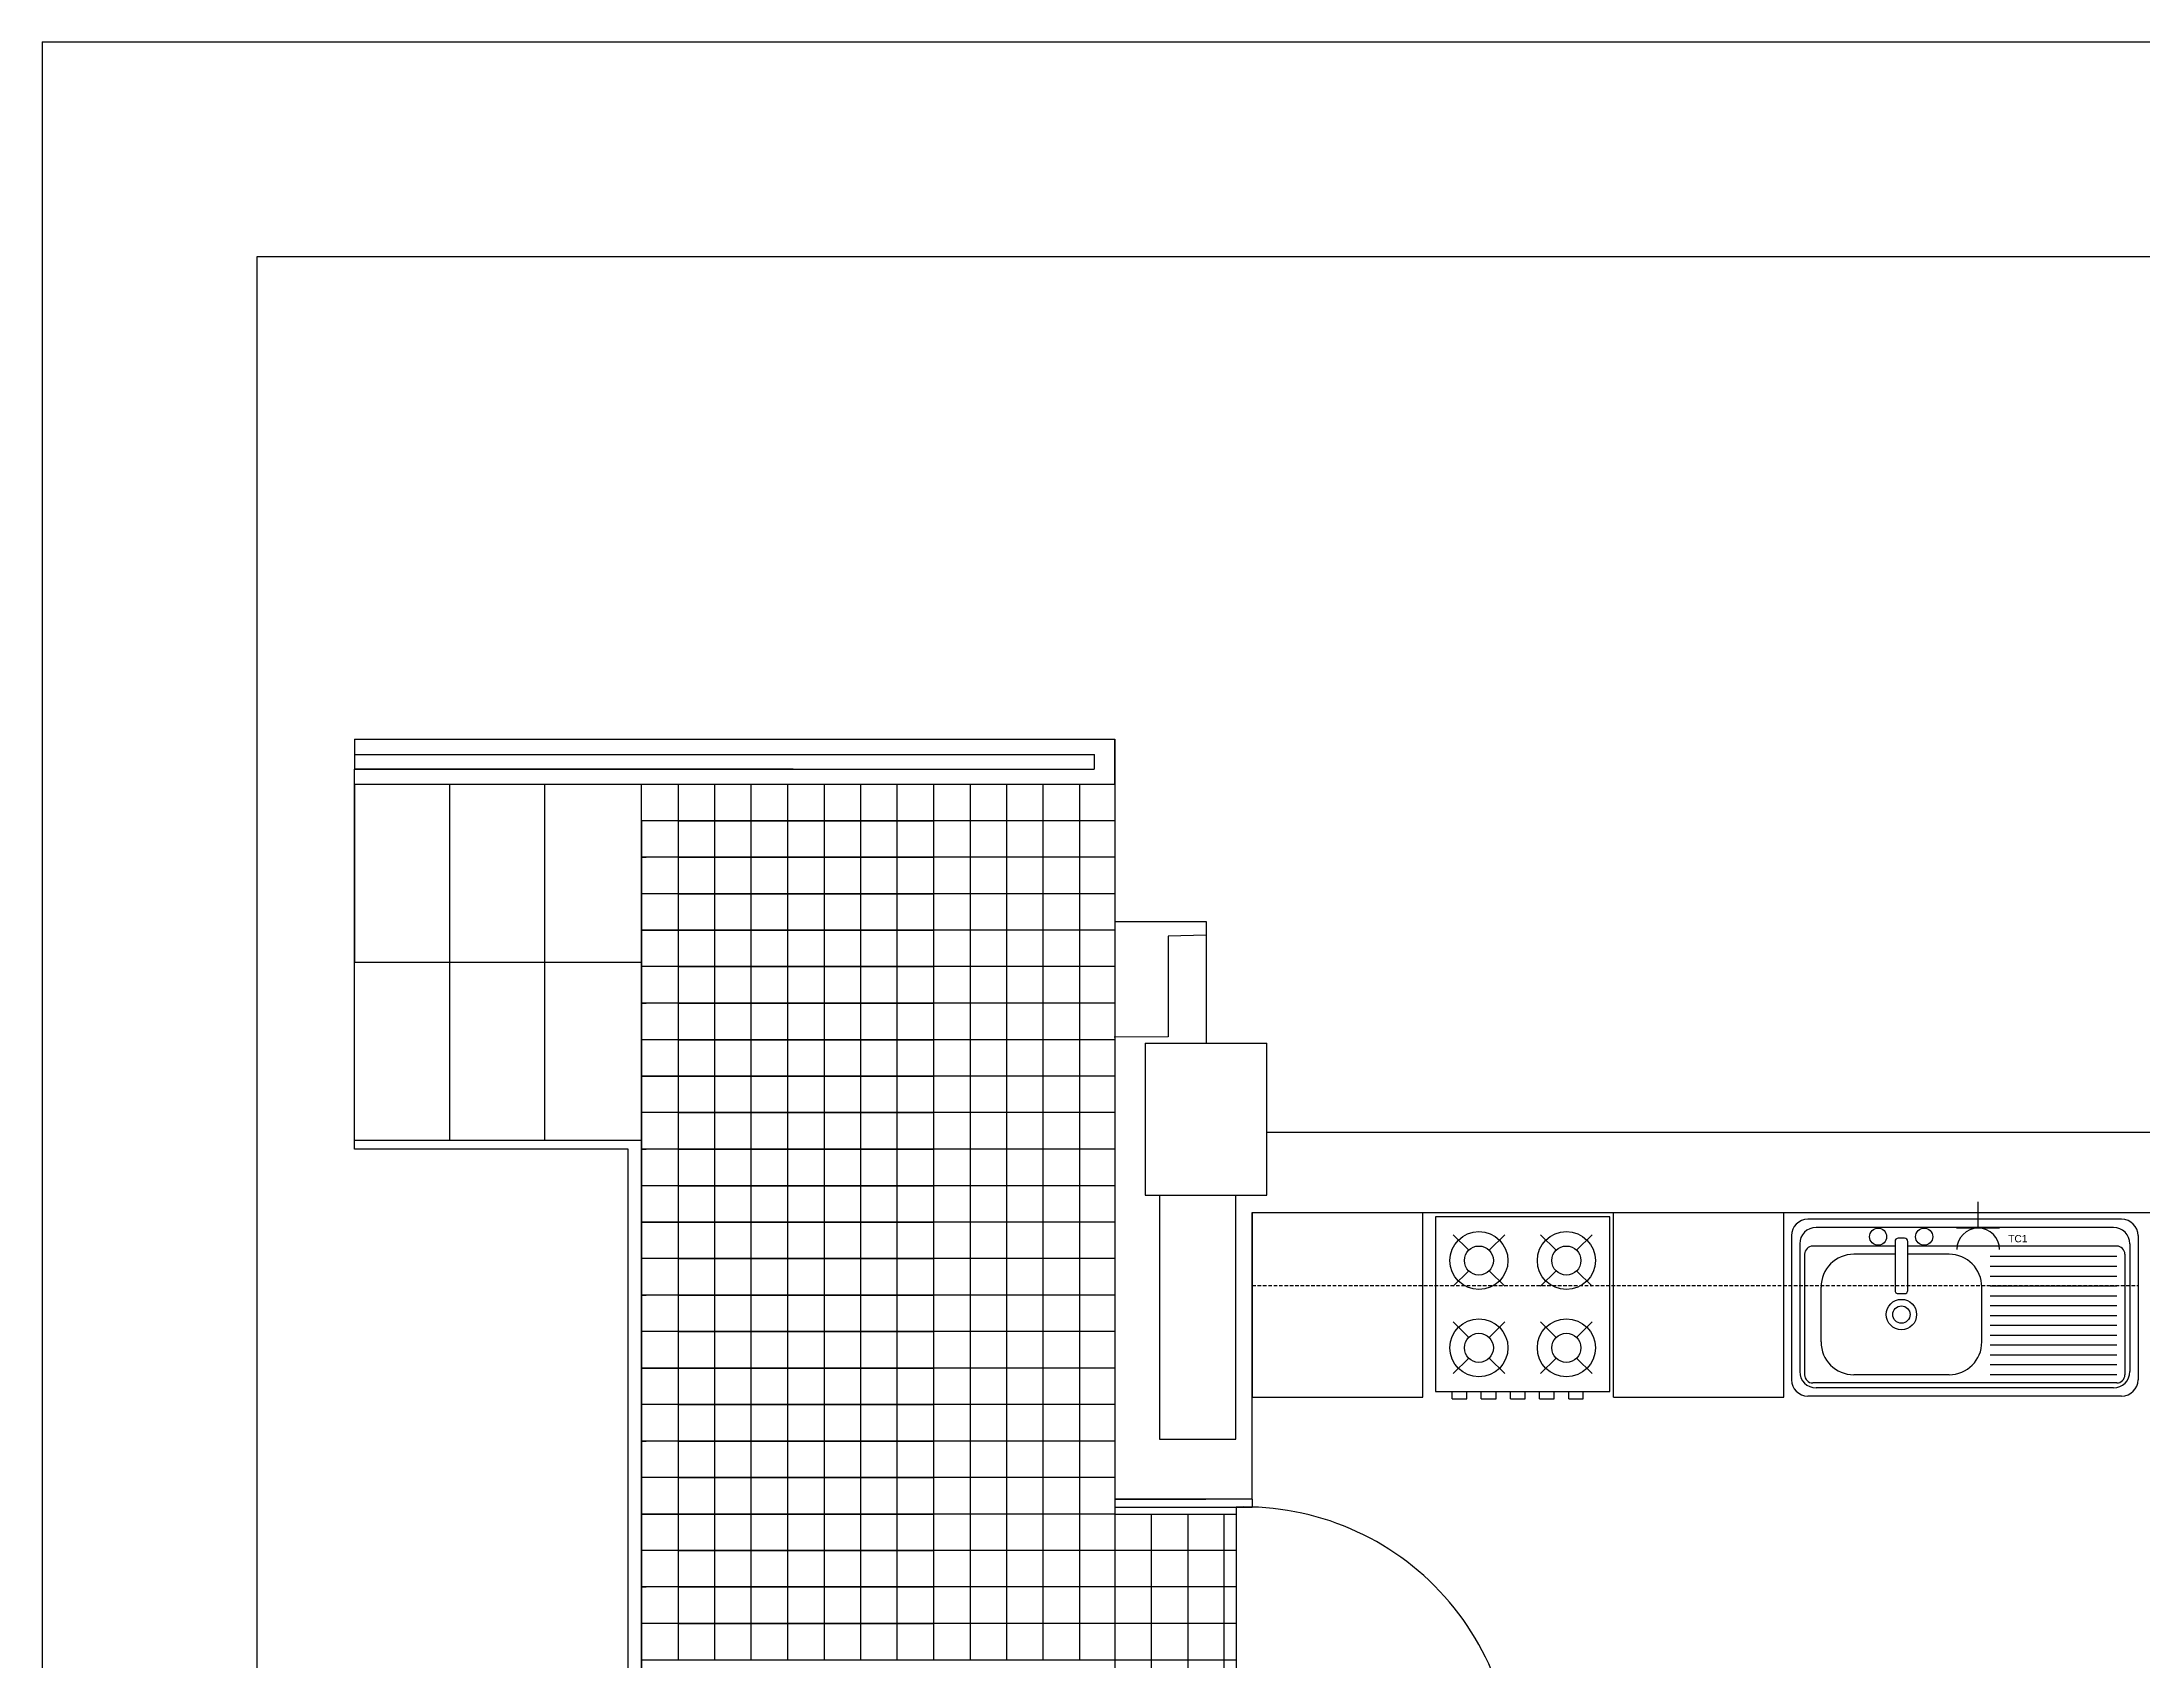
# Model space of a CAD drawing. Header units: millimetres. Extents: x 2377 to 4712, y -254 to 3188.
# Drawn here: x 4261.5 to 4408.3, y 1481 to 1594.2 of the extents above; entities that cross this region are included whole.
import ezdxf

# ---------------------------------------------------------------- set-up
doc = ezdxf.new("R2010")
doc.units = ezdxf.units.MM
doc.linetypes.add('DASHED2', pattern=[0.375, 0.25, -0.125])
for name, color, linetype in [('Enchufes', 30, 'Continuous'), ('Mobiliario', 254, 'Continuous'), ('www.dwgautocad.com', 7, 'Continuous')]:
    doc.layers.add(name, color=color, linetype=linetype)
doc.styles.get("Standard").update_dxf_attribs({"font": 'arial.ttf'})

# ---------------------------------------------------------------- blocks, each defined once
blk = doc.blocks.new('cl08-2')
for p, q in [((-0.439, 0), (-0.439, -0.879)), ((0.439, 0), (-0.439, 0)), ((0.439, -0.879), (0.439, 0)), ((-0.271, -0.168), (-0.349, -0.09)), ((-0.09, -0.09), (-0.168, -0.168)), ((0.168, -0.168), (0.09, -0.09)), ((0.271, -0.168), (0.349, -0.09)), ((-0.271, -0.271), (-0.349, -0.349)), ((-0.09, -0.349), (-0.168, -0.271)), ((0.09, -0.349), (0.168, -0.271)), ((0.349, -0.349), (0.271, -0.271)), ((-0.271, -0.607), (-0.349, -0.529)), ((-0.168, -0.607), (-0.09, -0.529)), ((0.168, -0.607), (0.09, -0.529)), ((0.271, -0.607), (0.349, -0.529)), ((-0.349, -0.788), (-0.271, -0.711)), ((-0.09, -0.788), (-0.168, -0.711)), ((0.09, -0.788), (0.168, -0.711)), ((0.349, -0.788), (0.271, -0.711)), ((-0.439, -0.879), (0.439, -0.879)), ((-0.354, -0.915), (-0.354, -0.879)), ((-0.354, -0.915), (-0.281, -0.915)), ((-0.281, -0.915), (-0.281, -0.879)), ((-0.208, -0.915), (-0.208, -0.879)), ((-0.208, -0.915), (-0.134, -0.915)), ((-0.134, -0.915), (-0.134, -0.879)), ((-0.061, -0.915), (-0.061, -0.879)), ((-0.061, -0.915), (0.012, -0.915)), ((0.012, -0.915), (0.012, -0.879)), ((0.085, -0.915), (0.085, -0.879)), ((0.085, -0.915), (0.159, -0.915)), ((0.159, -0.915), (0.159, -0.879)), ((0.232, -0.915), (0.232, -0.879)), ((0.232, -0.915), (0.305, -0.915)), ((0.305, -0.915), (0.305, -0.879))]:
    blk.add_line(p, q)
for centre, radius in [((-0.22, -0.22), 0.146), ((0.22, -0.22), 0.146), ((-0.22, -0.22), 0.0732), ((0.22, -0.22), 0.0732), ((-0.22, -0.659), 0.146), ((0.22, -0.659), 0.146), ((-0.22, -0.659), 0.0732), ((0.22, -0.659), 0.0732)]:
    blk.add_circle(centre, radius)
blk = doc.blocks.new('cl25-14')
at = {"layer": 'www.dwgautocad.com', "color": 0}
for p, q in [((0.478, 0.539), (-0.478, 0.539)), ((0.453, 0.514), (-0.453, 0.514)), ((-0.528, 0.489), (-0.528, 0.05)), ((-0.503, 0.464), (-0.503, 0.075)), ((-0.2125, 0.4572), (-0.463, 0.4572)), ((-0.2125, 0.4711), (-0.2125, 0.3223)), ((-0.1835, 0.4811), (-0.2025, 0.4811)), ((-0.1735, 0.3223), (-0.1735, 0.4711)), ((0.463, 0.4572), (-0.1735, 0.4572)), ((0.503, 0.464), (0.503, 0.075)), ((0.528, 0.489), (0.528, 0.05)), ((-0.488, 0.4322), (-0.488, 0.065)), ((-0.2125, 0.4322), (-0.338, 0.4322)), ((-0.048, 0.4322), (-0.1735, 0.4322)), ((0.463, 0.425), (0.077, 0.425)), ((0.463, 0.395), (0.077, 0.395)), ((0.488, 0.4322), (0.488, 0.065)), ((-0.438, 0.165), (-0.438, 0.3322)), ((0.052, 0.165), (0.052, 0.3322)), ((0.463, 0.365), (0.077, 0.365)), ((0.463, 0.335), (0.077, 0.335)), ((-0.2025, 0.3123), (-0.1835, 0.3123)), ((0.463, 0.305), (0.077, 0.305)), ((0.463, 0.275), (0.077, 0.275)), ((0.463, 0.245), (0.077, 0.245)), ((0.463, 0.215), (0.077, 0.215)), ((0.463, 0.185), (0.077, 0.185)), ((0.463, 0.155), (0.077, 0.155)), ((-0.048, 0.065), (-0.338, 0.065)), ((0.463, 0.125), (0.077, 0.125)), ((0.463, 0.095), (0.077, 0.095)), ((0.463, 0.065), (0.077, 0.065)), ((0.478, 0), (-0.478, 0)), ((0.463, 0.04), (-0.463, 0.04)), ((0.453, 0.025), (-0.453, 0.025))]:
    blk.add_line(p, q, dxfattribs=at)
for centre, radius in [((-0.264, 0.4859), 0.026), ((-0.1238, 0.4859), 0.026), ((-0.193, 0.2486), 0.0463), ((-0.193, 0.2486), 0.0263)]:
    blk.add_circle(centre, radius, dxfattribs=at)
for centre, radius, start, end in [((-0.478, 0.489), 0.05, 90, 180), ((-0.453, 0.464), 0.05, 90, 180), ((0.453, 0.464), 0.05, 0, 90), ((0.478, 0.489), 0.05, 0, 90), ((-0.463, 0.4322), 0.025, 90, 180), ((-0.2025, 0.4711), 0.01, 90, 180), ((-0.1835, 0.4711), 0.01, 0, 90), ((0.463, 0.4322), 0.025, 0, 90), ((-0.338, 0.3322), 0.1, 90, 180), ((-0.048, 0.3322), 0.1, 0, 90), ((-0.2025, 0.3223), 0.01, 180, 270), ((-0.1835, 0.3223), 0.01, 270, 0), ((-0.338, 0.165), 0.1, 180, 270), ((-0.048, 0.165), 0.1, 270, 0), ((-0.453, 0.075), 0.05, 180, 270), ((-0.463, 0.065), 0.025, 180, 270), ((0.453, 0.075), 0.05, 270, 0), ((0.463, 0.065), 0.025, 270, 0), ((-0.478, 0.05), 0.05, 180, 270), ((0.478, 0.05), 0.05, 270, 0)]:
    blk.add_arc(centre, radius, start, end, dxfattribs=at)

msp = doc.modelspace()

# ---------------------------------------------------------------- linework, layer by layer
at = {"transparency": 33554687}
for p, q in [((4261.46, 1594.22), (4681.46, 1594.22)), ((4261.46, 1594.22), (4261.46, 1297.22)), ((4276.51, 1317.22), (4276.51, 1579.22)), ((4276.51, 1579.22), (4672, 1579.22)), ((4283.31, 1545.46), (4283.31, 1543.34)), ((4283.31, 1545.46), (4336.49, 1545.46)), ((4336.49, 1542.3), (4336.49, 1545.46)), ((4336.49, 1545.46), (4336.49, 1532.7)), ((4336.49, 1545.46), (4336.49, 1532.7)), ((4336.49, 1545.46), (4336.49, 1492.29)), ((4283.31, 1544.39), (4313.99, 1544.39)), ((4283.31, 1544.39), (4335.06, 1544.39)), ((4283.31, 1544.39), (4335.05, 1544.39)), ((4335.05, 1544.39), (4335.05, 1543.36)), ((4313.99, 1543.36), (4283.31, 1543.36)), ((4283.31, 1543.36), (4335.05, 1543.36)), ((4283.31, 1542.3), (4283.31, 1543.36)), ((4283.31, 1516.77), (4283.31, 1542.3)), ((4283.31, 1542.3), (4303.39, 1542.3)), ((4283.31, 1542.3), (4283.31, 1529.85)), ((4283.31, 1542.3), (4336.49, 1542.3)), ((4289.97, 1517.41), (4289.97, 1542.3)), ((4296.63, 1517.41), (4296.63, 1542.3)), ((4303.39, 1365.76), (4303.39, 1542.3)), ((4303.39, 1542.3), (4305.94, 1542.3)), ((4305.94, 1542.3), (4305.94, 1539.74)), ((4305.94, 1542.3), (4308.49, 1542.3)), ((4308.49, 1542.3), (4308.49, 1539.74)), ((4308.49, 1542.3), (4311.04, 1542.3)), ((4311.04, 1542.3), (4311.04, 1539.74)), ((4311.04, 1542.3), (4313.6, 1542.3)), ((4313.6, 1542.3), (4313.6, 1539.74)), ((4313.6, 1542.3), (4316.15, 1542.3)), ((4316.15, 1542.3), (4316.15, 1539.74)), ((4316.15, 1542.3), (4318.7, 1542.3)), ((4318.7, 1542.3), (4318.7, 1539.74)), ((4318.7, 1542.3), (4321.25, 1542.3)), ((4321.25, 1542.3), (4321.25, 1539.74)), ((4321.25, 1542.3), (4323.81, 1542.3)), ((4323.81, 1542.3), (4323.81, 1539.74)), ((4326.36, 1542.3), (4326.36, 1539.74)), ((4328.91, 1542.3), (4328.91, 1539.74)), ((4331.46, 1542.3), (4331.46, 1539.74)), ((4334.02, 1542.3), (4334.02, 1539.74)), ((4305.94, 1539.74), (4303.39, 1539.74)), ((4303.39, 1539.74), (4303.39, 1537.19)), ((4308.49, 1539.74), (4305.94, 1539.74)), ((4305.94, 1539.74), (4305.94, 1537.19)), ((4305.94, 1539.74), (4308.49, 1539.74)), ((4311.04, 1539.74), (4308.49, 1539.74)), ((4308.49, 1539.74), (4308.49, 1537.19)), ((4308.49, 1539.74), (4311.04, 1539.74)), ((4313.6, 1539.74), (4311.04, 1539.74)), ((4311.04, 1539.74), (4311.04, 1537.19)), ((4311.04, 1539.74), (4313.6, 1539.74)), ((4316.15, 1539.74), (4313.6, 1539.74)), ((4313.6, 1539.74), (4313.6, 1537.19)), ((4313.6, 1539.74), (4316.15, 1539.74)), ((4318.7, 1539.74), (4316.15, 1539.74)), ((4316.15, 1539.74), (4316.15, 1537.19)), ((4316.15, 1539.74), (4318.7, 1539.74)), ((4321.25, 1539.74), (4318.7, 1539.74)), ((4318.7, 1539.74), (4318.7, 1537.19)), ((4318.7, 1539.74), (4321.25, 1539.74)), ((4323.81, 1539.74), (4321.25, 1539.74)), ((4321.25, 1539.74), (4321.25, 1537.19)), ((4321.25, 1539.74), (4323.81, 1539.74)), ((4326.36, 1539.74), (4323.81, 1539.74)), ((4323.81, 1539.74), (4323.81, 1537.19)), ((4328.91, 1539.74), (4326.36, 1539.74)), ((4326.36, 1539.74), (4326.36, 1537.19)), ((4331.46, 1539.74), (4328.91, 1539.74)), ((4328.91, 1539.74), (4328.91, 1537.19)), ((4334.02, 1539.74), (4331.46, 1539.74)), ((4331.46, 1539.74), (4331.46, 1537.19)), ((4336.49, 1539.74), (4334.02, 1539.74)), ((4334.02, 1539.74), (4334.02, 1537.19)), ((4303.39, 1537.19), (4303.71, 1537.19)), ((4305.94, 1537.19), (4303.39, 1537.19)), ((4303.39, 1537.19), (4303.39, 1534.64)), ((4303.39, 1537.19), (4303.39, 1532.09)), ((4308.49, 1537.19), (4305.94, 1537.19)), ((4305.94, 1537.19), (4305.94, 1534.64)), ((4305.94, 1537.19), (4308.49, 1537.19)), ((4311.04, 1537.19), (4308.49, 1537.19)), ((4308.49, 1537.19), (4308.49, 1534.64)), ((4308.49, 1537.19), (4311.04, 1537.19)), ((4313.6, 1537.19), (4311.04, 1537.19)), ((4311.04, 1537.19), (4311.04, 1534.64)), ((4311.04, 1537.19), (4313.6, 1537.19)), ((4316.15, 1537.19), (4313.6, 1537.19)), ((4313.6, 1537.19), (4313.6, 1534.64)), ((4313.6, 1537.19), (4316.15, 1537.19)), ((4318.7, 1537.19), (4316.15, 1537.19)), ((4316.15, 1537.19), (4316.15, 1534.64)), ((4316.15, 1537.19), (4318.7, 1537.19)), ((4321.25, 1537.19), (4318.7, 1537.19)), ((4318.7, 1537.19), (4318.7, 1534.64)), ((4318.7, 1537.19), (4321.25, 1537.19)), ((4323.81, 1537.19), (4321.25, 1537.19)), ((4321.25, 1537.19), (4321.25, 1534.64)), ((4321.25, 1537.19), (4323.81, 1537.19)), ((4326.36, 1537.19), (4323.81, 1537.19)), ((4323.81, 1537.19), (4323.81, 1534.64)), ((4328.91, 1537.19), (4326.36, 1537.19)), ((4326.36, 1537.19), (4326.36, 1534.64)), ((4331.46, 1537.19), (4328.91, 1537.19)), ((4328.91, 1537.19), (4328.91, 1534.64)), ((4334.02, 1537.19), (4331.46, 1537.19)), ((4331.46, 1537.19), (4331.46, 1534.64)), ((4336.49, 1537.19), (4334.02, 1537.19)), ((4334.02, 1537.19), (4334.02, 1534.64)), ((4305.94, 1534.64), (4303.39, 1534.64)), ((4308.49, 1534.64), (4305.94, 1534.64)), ((4305.94, 1534.64), (4305.94, 1532.09)), ((4305.94, 1534.64), (4308.49, 1534.64)), ((4311.04, 1534.64), (4308.49, 1534.64)), ((4308.49, 1534.64), (4308.49, 1532.09)), ((4308.49, 1534.64), (4311.04, 1534.64)), ((4313.6, 1534.64), (4311.04, 1534.64)), ((4311.04, 1534.64), (4311.04, 1532.09)), ((4311.04, 1534.64), (4313.6, 1534.64)), ((4316.15, 1534.64), (4313.6, 1534.64)), ((4313.6, 1534.64), (4313.6, 1532.09)), ((4313.6, 1534.64), (4316.15, 1534.64)), ((4318.7, 1534.64), (4316.15, 1534.64)), ((4316.15, 1534.64), (4316.15, 1532.09)), ((4316.15, 1534.64), (4318.7, 1534.64)), ((4321.25, 1534.64), (4318.7, 1534.64)), ((4318.7, 1534.64), (4318.7, 1532.09)), ((4318.7, 1534.64), (4321.25, 1534.64)), ((4323.81, 1534.64), (4321.25, 1534.64)), ((4321.25, 1534.64), (4321.25, 1532.09)), ((4321.25, 1534.64), (4323.81, 1534.64)), ((4326.36, 1534.64), (4323.81, 1534.64)), ((4323.81, 1534.64), (4323.81, 1532.09)), ((4328.91, 1534.64), (4326.36, 1534.64)), ((4326.36, 1534.64), (4326.36, 1532.09)), ((4331.46, 1534.64), (4328.91, 1534.64)), ((4328.91, 1534.64), (4328.91, 1532.09)), ((4334.02, 1534.64), (4331.46, 1534.64)), ((4331.46, 1534.64), (4331.46, 1532.09)), ((4336.49, 1534.64), (4334.02, 1534.64)), ((4334.02, 1534.64), (4334.02, 1532.09)), ((4305.94, 1532.09), (4303.39, 1532.09)), ((4303.39, 1532.09), (4303.39, 1521.88)), ((4303.39, 1532.09), (4305.94, 1532.09)), ((4308.49, 1532.09), (4305.94, 1532.09)), ((4305.94, 1532.09), (4305.94, 1529.54)), ((4305.94, 1532.09), (4308.49, 1532.09)), ((4311.04, 1532.09), (4308.49, 1532.09)), ((4308.49, 1532.09), (4308.49, 1529.54)), ((4308.49, 1532.09), (4311.04, 1532.09)), ((4313.6, 1532.09), (4311.04, 1532.09)), ((4311.04, 1532.09), (4311.04, 1529.54)), ((4311.04, 1532.09), (4313.6, 1532.09)), ((4316.15, 1532.09), (4313.6, 1532.09)), ((4313.6, 1532.09), (4313.6, 1529.54)), ((4313.6, 1532.09), (4316.15, 1532.09)), ((4318.7, 1532.09), (4316.15, 1532.09)), ((4316.15, 1532.09), (4316.15, 1529.54)), ((4316.15, 1532.09), (4318.7, 1532.09)), ((4321.25, 1532.09), (4318.7, 1532.09)), ((4318.7, 1532.09), (4318.7, 1529.54)), ((4318.7, 1532.09), (4321.25, 1532.09)), ((4323.81, 1532.09), (4321.25, 1532.09)), ((4321.25, 1532.09), (4321.25, 1529.54)), ((4321.25, 1532.09), (4323.81, 1532.09)), ((4326.36, 1532.09), (4323.81, 1532.09)), ((4323.81, 1532.09), (4323.81, 1529.54)), ((4328.91, 1532.09), (4326.36, 1532.09)), ((4326.36, 1532.09), (4326.36, 1529.54)), ((4331.46, 1532.09), (4328.91, 1532.09)), ((4328.91, 1532.09), (4328.91, 1529.54)), ((4334.02, 1532.09), (4331.46, 1532.09)), ((4331.46, 1532.09), (4331.46, 1529.54)), ((4336.49, 1532.09), (4334.02, 1532.09)), ((4334.02, 1532.09), (4334.02, 1529.54)), ((4336.49, 1532.7), (4342.87, 1532.7)), ((4342.87, 1532.7), (4342.87, 1524.19)), ((4342.87, 1532.7), (4342.87, 1524.19)), ((4342.88, 1531.75), (4340.22, 1531.68)), ((4340.22, 1531.68), (4340.22, 1524.63)), ((4283.31, 1529.85), (4303.39, 1529.85)), ((4305.94, 1529.54), (4303.39, 1529.54)), ((4303.39, 1529.54), (4303.39, 1526.98)), ((4308.49, 1529.54), (4305.94, 1529.54)), ((4305.94, 1529.54), (4305.94, 1526.98)), ((4305.94, 1529.54), (4308.49, 1529.54)), ((4311.04, 1529.54), (4308.49, 1529.54)), ((4308.49, 1529.54), (4308.49, 1526.98)), ((4308.49, 1529.54), (4311.04, 1529.54)), ((4313.6, 1529.54), (4311.04, 1529.54)), ((4311.04, 1529.54), (4311.04, 1526.98)), ((4311.04, 1529.54), (4313.6, 1529.54)), ((4316.15, 1529.54), (4313.6, 1529.54)), ((4313.6, 1529.54), (4313.6, 1526.98)), ((4313.6, 1529.54), (4316.15, 1529.54)), ((4318.7, 1529.54), (4316.15, 1529.54)), ((4316.15, 1529.54), (4316.15, 1526.98)), ((4316.15, 1529.54), (4318.7, 1529.54)), ((4321.25, 1529.54), (4318.7, 1529.54)), ((4318.7, 1529.54), (4318.7, 1526.98)), ((4318.7, 1529.54), (4321.25, 1529.54)), ((4323.81, 1529.54), (4321.25, 1529.54)), ((4321.25, 1529.54), (4321.25, 1526.98)), ((4321.25, 1529.54), (4323.81, 1529.54)), ((4326.36, 1529.54), (4323.81, 1529.54)), ((4323.81, 1529.54), (4323.81, 1526.98)), ((4328.91, 1529.54), (4326.36, 1529.54)), ((4326.36, 1529.54), (4326.36, 1526.98)), ((4331.46, 1529.54), (4328.91, 1529.54)), ((4328.91, 1529.54), (4328.91, 1526.98)), ((4334.02, 1529.54), (4331.46, 1529.54)), ((4331.46, 1529.54), (4331.46, 1526.98)), ((4336.49, 1529.54), (4334.02, 1529.54)), ((4334.02, 1529.54), (4334.02, 1526.98)), ((4303.39, 1526.98), (4303.71, 1526.98)), ((4305.94, 1526.98), (4303.39, 1526.98)), ((4303.39, 1526.98), (4303.39, 1524.43)), ((4303.39, 1526.98), (4303.39, 1521.88)), ((4308.49, 1526.98), (4305.94, 1526.98)), ((4305.94, 1526.98), (4305.94, 1524.43)), ((4305.94, 1526.98), (4308.49, 1526.98)), ((4311.04, 1526.98), (4308.49, 1526.98)), ((4308.49, 1526.98), (4308.49, 1524.43)), ((4308.49, 1526.98), (4311.04, 1526.98)), ((4313.6, 1526.98), (4311.04, 1526.98)), ((4311.04, 1526.98), (4311.04, 1524.43)), ((4311.04, 1526.98), (4313.6, 1526.98)), ((4316.15, 1526.98), (4313.6, 1526.98)), ((4313.6, 1526.98), (4313.6, 1524.43)), ((4313.6, 1526.98), (4316.15, 1526.98)), ((4318.7, 1526.98), (4316.15, 1526.98)), ((4316.15, 1526.98), (4316.15, 1524.43)), ((4316.15, 1526.98), (4318.7, 1526.98)), ((4321.25, 1526.98), (4318.7, 1526.98)), ((4318.7, 1526.98), (4318.7, 1524.43)), ((4318.7, 1526.98), (4321.25, 1526.98)), ((4323.81, 1526.98), (4321.25, 1526.98)), ((4321.25, 1526.98), (4321.25, 1524.43)), ((4321.25, 1526.98), (4323.81, 1526.98)), ((4326.36, 1526.98), (4323.81, 1526.98)), ((4323.81, 1526.98), (4323.81, 1524.43)), ((4328.91, 1526.98), (4326.36, 1526.98)), ((4326.36, 1526.98), (4326.36, 1524.43)), ((4331.46, 1526.98), (4328.91, 1526.98)), ((4328.91, 1526.98), (4328.91, 1524.43)), ((4334.02, 1526.98), (4331.46, 1526.98)), ((4331.46, 1526.98), (4331.46, 1524.43)), ((4336.49, 1526.98), (4334.02, 1526.98)), ((4334.02, 1526.98), (4334.02, 1524.43)), ((4340.22, 1524.63), (4336.44, 1524.61)), ((4305.94, 1524.43), (4303.39, 1524.43)), ((4308.49, 1524.43), (4305.94, 1524.43)), ((4305.94, 1524.43), (4305.94, 1521.88)), ((4305.94, 1524.43), (4308.49, 1524.43)), ((4311.04, 1524.43), (4308.49, 1524.43)), ((4308.49, 1524.43), (4308.49, 1521.88)), ((4308.49, 1524.43), (4311.04, 1524.43)), ((4313.6, 1524.43), (4311.04, 1524.43)), ((4311.04, 1524.43), (4311.04, 1521.88)), ((4311.04, 1524.43), (4313.6, 1524.43)), ((4316.15, 1524.43), (4313.6, 1524.43)), ((4313.6, 1524.43), (4313.6, 1521.88)), ((4313.6, 1524.43), (4316.15, 1524.43)), ((4318.7, 1524.43), (4316.15, 1524.43)), ((4316.15, 1524.43), (4316.15, 1521.88)), ((4316.15, 1524.43), (4318.7, 1524.43)), ((4321.25, 1524.43), (4318.7, 1524.43)), ((4318.7, 1524.43), (4318.7, 1521.88)), ((4318.7, 1524.43), (4321.25, 1524.43)), ((4323.81, 1524.43), (4321.25, 1524.43)), ((4321.25, 1524.43), (4321.25, 1521.88)), ((4321.25, 1524.43), (4323.81, 1524.43)), ((4326.36, 1524.43), (4323.81, 1524.43)), ((4323.81, 1524.43), (4323.81, 1521.88)), ((4328.91, 1524.43), (4326.36, 1524.43)), ((4326.36, 1524.43), (4326.36, 1521.88)), ((4331.46, 1524.43), (4328.91, 1524.43)), ((4328.91, 1524.43), (4328.91, 1521.88)), ((4334.02, 1524.43), (4331.46, 1524.43)), ((4331.46, 1524.43), (4331.46, 1521.88)), ((4336.49, 1524.43), (4334.02, 1524.43)), ((4334.02, 1524.43), (4334.02, 1521.88)), ((4338.61, 1524.19), (4347.12, 1524.19)), ((4338.61, 1524.19), (4338.61, 1513.56)), ((4347.12, 1513.56), (4347.12, 1524.19)), ((4305.94, 1521.88), (4303.39, 1521.88)), ((4303.39, 1521.88), (4303.39, 1501.46)), ((4303.39, 1521.88), (4305.94, 1521.88)), ((4308.49, 1521.88), (4305.94, 1521.88)), ((4305.94, 1521.88), (4305.94, 1519.33)), ((4305.94, 1521.88), (4308.49, 1521.88)), ((4311.04, 1521.88), (4308.49, 1521.88)), ((4308.49, 1521.88), (4308.49, 1519.33)), ((4308.49, 1521.88), (4311.04, 1521.88)), ((4313.6, 1521.88), (4311.04, 1521.88)), ((4311.04, 1521.88), (4311.04, 1519.33)), ((4311.04, 1521.88), (4313.6, 1521.88)), ((4316.15, 1521.88), (4313.6, 1521.88)), ((4313.6, 1521.88), (4313.6, 1519.33)), ((4313.6, 1521.88), (4316.15, 1521.88)), ((4318.7, 1521.88), (4316.15, 1521.88)), ((4316.15, 1521.88), (4316.15, 1519.33)), ((4316.15, 1521.88), (4318.7, 1521.88)), ((4321.25, 1521.88), (4318.7, 1521.88)), ((4318.7, 1521.88), (4318.7, 1519.33)), ((4318.7, 1521.88), (4321.25, 1521.88)), ((4323.81, 1521.88), (4321.25, 1521.88)), ((4321.25, 1521.88), (4321.25, 1519.33)), ((4321.25, 1521.88), (4323.81, 1521.88)), ((4326.36, 1521.88), (4323.81, 1521.88)), ((4323.81, 1521.88), (4323.81, 1519.33)), ((4328.91, 1521.88), (4326.36, 1521.88)), ((4326.36, 1521.88), (4326.36, 1519.33)), ((4331.46, 1521.88), (4328.91, 1521.88)), ((4328.91, 1521.88), (4328.91, 1519.33)), ((4334.02, 1521.88), (4331.46, 1521.88)), ((4331.46, 1521.88), (4331.46, 1519.33)), ((4336.49, 1521.88), (4334.02, 1521.88)), ((4334.02, 1521.88), (4334.02, 1519.33)), ((4305.94, 1519.33), (4303.39, 1519.33)), ((4303.39, 1519.33), (4303.39, 1516.77)), ((4308.49, 1519.33), (4305.94, 1519.33)), ((4305.94, 1519.33), (4305.94, 1516.77)), ((4305.94, 1519.33), (4308.49, 1519.33)), ((4311.04, 1519.33), (4308.49, 1519.33)), ((4308.49, 1519.33), (4308.49, 1516.77)), ((4308.49, 1519.33), (4311.04, 1519.33)), ((4313.6, 1519.33), (4311.04, 1519.33)), ((4311.04, 1519.33), (4311.04, 1516.77)), ((4311.04, 1519.33), (4313.6, 1519.33)), ((4316.15, 1519.33), (4313.6, 1519.33)), ((4313.6, 1519.33), (4313.6, 1516.77)), ((4313.6, 1519.33), (4316.15, 1519.33)), ((4318.7, 1519.33), (4316.15, 1519.33)), ((4316.15, 1519.33), (4316.15, 1516.77)), ((4316.15, 1519.33), (4318.7, 1519.33)), ((4321.25, 1519.33), (4318.7, 1519.33)), ((4318.7, 1519.33), (4318.7, 1516.77)), ((4318.7, 1519.33), (4321.25, 1519.33)), ((4323.81, 1519.33), (4321.25, 1519.33)), ((4321.25, 1519.33), (4321.25, 1516.77)), ((4321.25, 1519.33), (4323.81, 1519.33)), ((4326.36, 1519.33), (4323.81, 1519.33)), ((4323.81, 1519.33), (4323.81, 1516.77)), ((4328.91, 1519.33), (4326.36, 1519.33)), ((4326.36, 1519.33), (4326.36, 1516.77)), ((4331.46, 1519.33), (4328.91, 1519.33)), ((4328.91, 1519.33), (4328.91, 1516.77)), ((4334.02, 1519.33), (4331.46, 1519.33)), ((4331.46, 1519.33), (4331.46, 1516.77)), ((4336.49, 1519.33), (4334.02, 1519.33)), ((4334.02, 1519.33), (4334.02, 1516.77)), ((4283.31, 1516.77), (4283.31, 1517.41)), ((4283.31, 1517.41), (4303.39, 1517.41)), ((4283.31, 1517.41), (4289.97, 1517.41)), ((4289.97, 1517.41), (4296.63, 1517.41)), ((4303.39, 1516.77), (4303.39, 1518.05)), ((4347.12, 1517.96), (4432.2, 1517.96)), ((4302.46, 1516.77), (4283.31, 1516.77)), ((4302.46, 1365.76), (4302.46, 1516.77)), ((4303.39, 1365.76), (4303.39, 1516.77)), ((4303.39, 1516.77), (4303.71, 1516.77)), ((4305.94, 1516.77), (4303.39, 1516.77)), ((4303.39, 1516.77), (4303.39, 1514.22)), ((4303.39, 1516.77), (4303.39, 1511.67)), ((4308.49, 1516.77), (4305.94, 1516.77)), ((4305.94, 1516.77), (4305.94, 1514.22)), ((4305.94, 1516.77), (4308.49, 1516.77)), ((4311.04, 1516.77), (4308.49, 1516.77)), ((4308.49, 1516.77), (4308.49, 1514.22)), ((4308.49, 1516.77), (4311.04, 1516.77)), ((4313.6, 1516.77), (4311.04, 1516.77)), ((4311.04, 1516.77), (4311.04, 1514.22)), ((4311.04, 1516.77), (4313.6, 1516.77)), ((4316.15, 1516.77), (4313.6, 1516.77)), ((4313.6, 1516.77), (4313.6, 1514.22)), ((4313.6, 1516.77), (4316.15, 1516.77)), ((4318.7, 1516.77), (4316.15, 1516.77)), ((4316.15, 1516.77), (4316.15, 1514.22)), ((4316.15, 1516.77), (4318.7, 1516.77)), ((4321.25, 1516.77), (4318.7, 1516.77)), ((4318.7, 1516.77), (4318.7, 1514.22)), ((4318.7, 1516.77), (4321.25, 1516.77)), ((4323.81, 1516.77), (4321.25, 1516.77)), ((4321.25, 1516.77), (4321.25, 1514.22)), ((4321.25, 1516.77), (4323.81, 1516.77)), ((4326.36, 1516.77), (4323.81, 1516.77)), ((4323.81, 1516.77), (4323.81, 1514.22)), ((4328.91, 1516.77), (4326.36, 1516.77)), ((4326.36, 1516.77), (4326.36, 1514.22)), ((4331.46, 1516.77), (4328.91, 1516.77)), ((4328.91, 1516.77), (4328.91, 1514.22)), ((4334.02, 1516.77), (4331.46, 1516.77)), ((4331.46, 1516.77), (4331.46, 1514.22)), ((4336.49, 1516.77), (4334.02, 1516.77)), ((4334.02, 1516.77), (4334.02, 1514.22)), ((4305.94, 1514.22), (4303.39, 1514.22)), ((4308.49, 1514.22), (4305.94, 1514.22)), ((4305.94, 1514.22), (4305.94, 1511.67)), ((4305.94, 1514.22), (4308.49, 1514.22)), ((4311.04, 1514.22), (4308.49, 1514.22)), ((4308.49, 1514.22), (4308.49, 1511.67)), ((4308.49, 1514.22), (4311.04, 1514.22)), ((4313.6, 1514.22), (4311.04, 1514.22)), ((4311.04, 1514.22), (4311.04, 1511.67)), ((4311.04, 1514.22), (4313.6, 1514.22)), ((4316.15, 1514.22), (4313.6, 1514.22)), ((4313.6, 1514.22), (4313.6, 1511.67)), ((4313.6, 1514.22), (4316.15, 1514.22)), ((4318.7, 1514.22), (4316.15, 1514.22)), ((4316.15, 1514.22), (4316.15, 1511.67)), ((4316.15, 1514.22), (4318.7, 1514.22)), ((4321.25, 1514.22), (4318.7, 1514.22)), ((4318.7, 1514.22), (4318.7, 1511.67)), ((4318.7, 1514.22), (4321.25, 1514.22)), ((4323.81, 1514.22), (4321.25, 1514.22)), ((4321.25, 1514.22), (4321.25, 1511.67)), ((4321.25, 1514.22), (4323.81, 1514.22)), ((4326.36, 1514.22), (4323.81, 1514.22)), ((4323.81, 1514.22), (4323.81, 1511.67)), ((4328.91, 1514.22), (4326.36, 1514.22)), ((4326.36, 1514.22), (4326.36, 1511.67)), ((4331.46, 1514.22), (4328.91, 1514.22)), ((4328.91, 1514.22), (4328.91, 1511.67)), ((4334.02, 1514.22), (4331.46, 1514.22)), ((4331.46, 1514.22), (4331.46, 1511.67)), ((4336.49, 1514.22), (4334.02, 1514.22)), ((4334.02, 1514.22), (4334.02, 1511.67)), ((4338.61, 1513.56), (4347.12, 1513.56)), ((4339.62, 1513.56), (4339.62, 1496.48)), ((4344.95, 1496.48), (4344.95, 1513.56)), ((4305.94, 1511.67), (4303.39, 1511.67)), ((4303.39, 1511.67), (4303.39, 1501.46)), ((4303.39, 1511.67), (4305.94, 1511.67)), ((4308.49, 1511.67), (4305.94, 1511.67)), ((4305.94, 1511.67), (4305.94, 1509.12)), ((4305.94, 1511.67), (4308.49, 1511.67)), ((4311.04, 1511.67), (4308.49, 1511.67)), ((4308.49, 1511.67), (4308.49, 1509.12)), ((4308.49, 1511.67), (4311.04, 1511.67)), ((4313.6, 1511.67), (4311.04, 1511.67)), ((4311.04, 1511.67), (4311.04, 1509.12)), ((4311.04, 1511.67), (4313.6, 1511.67)), ((4316.15, 1511.67), (4313.6, 1511.67)), ((4313.6, 1511.67), (4313.6, 1509.12)), ((4313.6, 1511.67), (4316.15, 1511.67)), ((4318.7, 1511.67), (4316.15, 1511.67)), ((4316.15, 1511.67), (4316.15, 1509.12)), ((4316.15, 1511.67), (4318.7, 1511.67)), ((4321.25, 1511.67), (4318.7, 1511.67)), ((4318.7, 1511.67), (4318.7, 1509.12)), ((4318.7, 1511.67), (4321.25, 1511.67)), ((4323.81, 1511.67), (4321.25, 1511.67)), ((4321.25, 1511.67), (4321.25, 1509.12)), ((4321.25, 1511.67), (4323.81, 1511.67)), ((4326.36, 1511.67), (4323.81, 1511.67)), ((4323.81, 1511.67), (4323.81, 1509.12)), ((4328.91, 1511.67), (4326.36, 1511.67)), ((4326.36, 1511.67), (4326.36, 1509.12)), ((4331.46, 1511.67), (4328.91, 1511.67)), ((4328.91, 1511.67), (4328.91, 1509.12)), ((4334.02, 1511.67), (4331.46, 1511.67)), ((4331.46, 1511.67), (4331.46, 1509.12)), ((4336.49, 1511.67), (4334.02, 1511.67)), ((4334.02, 1511.67), (4334.02, 1509.12)), ((4346.1, 1492.29), (4346.1, 1512.35)), ((4346.1, 1512.35), (4422.31, 1512.35)), ((4346.1, 1512.35), (4346.1, 1499.43)), ((4305.94, 1509.12), (4303.39, 1509.12)), ((4303.39, 1509.12), (4303.39, 1506.56)), ((4308.49, 1509.12), (4305.94, 1509.12)), ((4305.94, 1509.12), (4305.94, 1506.56)), ((4305.94, 1509.12), (4308.49, 1509.12)), ((4311.04, 1509.12), (4308.49, 1509.12)), ((4308.49, 1509.12), (4308.49, 1506.56)), ((4308.49, 1509.12), (4311.04, 1509.12)), ((4313.6, 1509.12), (4311.04, 1509.12)), ((4311.04, 1509.12), (4311.04, 1506.56)), ((4311.04, 1509.12), (4313.6, 1509.12)), ((4316.15, 1509.12), (4313.6, 1509.12)), ((4313.6, 1509.12), (4313.6, 1506.56)), ((4313.6, 1509.12), (4316.15, 1509.12)), ((4318.7, 1509.12), (4316.15, 1509.12)), ((4316.15, 1509.12), (4316.15, 1506.56)), ((4316.15, 1509.12), (4318.7, 1509.12)), ((4321.25, 1509.12), (4318.7, 1509.12)), ((4318.7, 1509.12), (4318.7, 1506.56)), ((4318.7, 1509.12), (4321.25, 1509.12)), ((4323.81, 1509.12), (4321.25, 1509.12)), ((4321.25, 1509.12), (4321.25, 1506.56)), ((4321.25, 1509.12), (4323.81, 1509.12)), ((4326.36, 1509.12), (4323.81, 1509.12)), ((4323.81, 1509.12), (4323.81, 1506.56)), ((4328.91, 1509.12), (4326.36, 1509.12)), ((4326.36, 1509.12), (4326.36, 1506.56)), ((4331.46, 1509.12), (4328.91, 1509.12)), ((4328.91, 1509.12), (4328.91, 1506.56)), ((4334.02, 1509.12), (4331.46, 1509.12)), ((4331.46, 1509.12), (4331.46, 1506.56)), ((4336.49, 1509.12), (4334.02, 1509.12)), ((4334.02, 1509.12), (4334.02, 1506.56)), ((4303.39, 1506.56), (4303.71, 1506.56)), ((4305.94, 1506.56), (4303.39, 1506.56)), ((4303.39, 1506.56), (4303.39, 1504.01)), ((4303.39, 1506.56), (4303.39, 1501.46)), ((4308.49, 1506.56), (4305.94, 1506.56)), ((4305.94, 1506.56), (4305.94, 1504.01)), ((4305.94, 1506.56), (4308.49, 1506.56)), ((4311.04, 1506.56), (4308.49, 1506.56)), ((4308.49, 1506.56), (4308.49, 1504.01)), ((4308.49, 1506.56), (4311.04, 1506.56)), ((4313.6, 1506.56), (4311.04, 1506.56)), ((4311.04, 1506.56), (4311.04, 1504.01)), ((4311.04, 1506.56), (4313.6, 1506.56)), ((4316.15, 1506.56), (4313.6, 1506.56)), ((4313.6, 1506.56), (4313.6, 1504.01)), ((4313.6, 1506.56), (4316.15, 1506.56)), ((4318.7, 1506.56), (4316.15, 1506.56)), ((4316.15, 1506.56), (4316.15, 1504.01)), ((4316.15, 1506.56), (4318.7, 1506.56)), ((4321.25, 1506.56), (4318.7, 1506.56)), ((4318.7, 1506.56), (4318.7, 1504.01)), ((4318.7, 1506.56), (4321.25, 1506.56)), ((4323.81, 1506.56), (4321.25, 1506.56)), ((4321.25, 1506.56), (4321.25, 1504.01)), ((4321.25, 1506.56), (4323.81, 1506.56)), ((4326.36, 1506.56), (4323.81, 1506.56)), ((4323.81, 1506.56), (4323.81, 1504.01)), ((4328.91, 1506.56), (4326.36, 1506.56)), ((4326.36, 1506.56), (4326.36, 1504.01)), ((4331.46, 1506.56), (4328.91, 1506.56)), ((4328.91, 1506.56), (4328.91, 1504.01)), ((4334.02, 1506.56), (4331.46, 1506.56)), ((4331.46, 1506.56), (4331.46, 1504.01)), ((4336.49, 1506.56), (4334.02, 1506.56)), ((4334.02, 1506.56), (4334.02, 1504.01)), ((4305.94, 1504.01), (4303.39, 1504.01)), ((4308.49, 1504.01), (4305.94, 1504.01)), ((4305.94, 1504.01), (4305.94, 1501.46)), ((4305.94, 1504.01), (4308.49, 1504.01)), ((4311.04, 1504.01), (4308.49, 1504.01)), ((4308.49, 1504.01), (4308.49, 1501.46)), ((4308.49, 1504.01), (4311.04, 1504.01)), ((4313.6, 1504.01), (4311.04, 1504.01)), ((4311.04, 1504.01), (4311.04, 1501.46)), ((4311.04, 1504.01), (4313.6, 1504.01)), ((4316.15, 1504.01), (4313.6, 1504.01)), ((4313.6, 1504.01), (4313.6, 1501.46)), ((4313.6, 1504.01), (4316.15, 1504.01)), ((4318.7, 1504.01), (4316.15, 1504.01)), ((4316.15, 1504.01), (4316.15, 1501.46)), ((4316.15, 1504.01), (4318.7, 1504.01)), ((4321.25, 1504.01), (4318.7, 1504.01)), ((4318.7, 1504.01), (4318.7, 1501.46)), ((4318.7, 1504.01), (4321.25, 1504.01)), ((4323.81, 1504.01), (4321.25, 1504.01)), ((4321.25, 1504.01), (4321.25, 1501.46)), ((4321.25, 1504.01), (4323.81, 1504.01)), ((4326.36, 1504.01), (4323.81, 1504.01)), ((4323.81, 1504.01), (4323.81, 1501.46)), ((4328.91, 1504.01), (4326.36, 1504.01)), ((4326.36, 1504.01), (4326.36, 1501.46)), ((4331.46, 1504.01), (4328.91, 1504.01)), ((4328.91, 1504.01), (4328.91, 1501.46)), ((4334.02, 1504.01), (4331.46, 1504.01)), ((4331.46, 1504.01), (4331.46, 1501.46)), ((4336.49, 1504.01), (4334.02, 1504.01)), ((4334.02, 1504.01), (4334.02, 1501.46)), ((4305.94, 1501.46), (4303.39, 1501.46)), ((4303.39, 1501.46), (4303.39, 1481.04)), ((4303.39, 1501.46), (4305.94, 1501.46)), ((4308.49, 1501.46), (4305.94, 1501.46)), ((4305.94, 1501.46), (4305.94, 1498.91)), ((4305.94, 1501.46), (4308.49, 1501.46)), ((4311.04, 1501.46), (4308.49, 1501.46)), ((4308.49, 1501.46), (4308.49, 1498.91)), ((4308.49, 1501.46), (4311.04, 1501.46)), ((4313.6, 1501.46), (4311.04, 1501.46)), ((4311.04, 1501.46), (4311.04, 1498.91)), ((4311.04, 1501.46), (4313.6, 1501.46)), ((4316.15, 1501.46), (4313.6, 1501.46)), ((4313.6, 1501.46), (4313.6, 1498.91)), ((4313.6, 1501.46), (4316.15, 1501.46)), ((4318.7, 1501.46), (4316.15, 1501.46)), ((4316.15, 1501.46), (4316.15, 1498.91)), ((4316.15, 1501.46), (4318.7, 1501.46)), ((4321.25, 1501.46), (4318.7, 1501.46)), ((4318.7, 1501.46), (4318.7, 1498.91)), ((4318.7, 1501.46), (4321.25, 1501.46)), ((4323.81, 1501.46), (4321.25, 1501.46)), ((4321.25, 1501.46), (4321.25, 1498.91)), ((4321.25, 1501.46), (4323.81, 1501.46)), ((4326.36, 1501.46), (4323.81, 1501.46)), ((4323.81, 1501.46), (4323.81, 1498.91)), ((4328.91, 1501.46), (4326.36, 1501.46)), ((4326.36, 1501.46), (4326.36, 1498.91)), ((4331.46, 1501.46), (4328.91, 1501.46)), ((4328.91, 1501.46), (4328.91, 1498.91)), ((4334.02, 1501.46), (4331.46, 1501.46)), ((4331.46, 1501.46), (4331.46, 1498.91)), ((4336.49, 1501.46), (4334.02, 1501.46)), ((4334.02, 1501.46), (4334.02, 1498.91)), ((4305.94, 1498.91), (4303.39, 1498.91)), ((4303.39, 1498.91), (4303.39, 1496.36)), ((4308.49, 1498.91), (4305.94, 1498.91)), ((4305.94, 1498.91), (4305.94, 1496.36)), ((4305.94, 1498.91), (4308.49, 1498.91)), ((4311.04, 1498.91), (4308.49, 1498.91)), ((4308.49, 1498.91), (4308.49, 1496.36)), ((4308.49, 1498.91), (4311.04, 1498.91)), ((4313.6, 1498.91), (4311.04, 1498.91)), ((4311.04, 1498.91), (4311.04, 1496.36)), ((4311.04, 1498.91), (4313.6, 1498.91)), ((4316.15, 1498.91), (4313.6, 1498.91)), ((4313.6, 1498.91), (4313.6, 1496.36)), ((4313.6, 1498.91), (4316.15, 1498.91)), ((4318.7, 1498.91), (4316.15, 1498.91)), ((4316.15, 1498.91), (4316.15, 1496.36)), ((4316.15, 1498.91), (4318.7, 1498.91)), ((4321.25, 1498.91), (4318.7, 1498.91)), ((4318.7, 1498.91), (4318.7, 1496.36)), ((4318.7, 1498.91), (4321.25, 1498.91)), ((4323.81, 1498.91), (4321.25, 1498.91)), ((4321.25, 1498.91), (4321.25, 1496.36)), ((4321.25, 1498.91), (4323.81, 1498.91)), ((4326.36, 1498.91), (4323.81, 1498.91)), ((4323.81, 1498.91), (4323.81, 1496.36)), ((4328.91, 1498.91), (4326.36, 1498.91)), ((4326.36, 1498.91), (4326.36, 1496.36)), ((4331.46, 1498.91), (4328.91, 1498.91)), ((4328.91, 1498.91), (4328.91, 1496.36)), ((4334.02, 1498.91), (4331.46, 1498.91)), ((4331.46, 1498.91), (4331.46, 1496.36)), ((4336.49, 1498.91), (4334.02, 1498.91)), ((4334.02, 1498.91), (4334.02, 1496.36)), ((4303.39, 1496.36), (4303.71, 1496.36)), ((4305.94, 1496.36), (4303.39, 1496.36)), ((4303.39, 1496.36), (4303.39, 1493.8)), ((4303.39, 1496.36), (4303.39, 1491.25)), ((4308.49, 1496.36), (4305.94, 1496.36)), ((4305.94, 1496.36), (4305.94, 1493.8)), ((4305.94, 1496.36), (4308.49, 1496.36)), ((4311.04, 1496.36), (4308.49, 1496.36)), ((4308.49, 1496.36), (4308.49, 1493.8)), ((4308.49, 1496.36), (4311.04, 1496.36)), ((4313.6, 1496.36), (4311.04, 1496.36)), ((4311.04, 1496.36), (4311.04, 1493.8)), ((4311.04, 1496.36), (4313.6, 1496.36)), ((4316.15, 1496.36), (4313.6, 1496.36)), ((4313.6, 1496.36), (4313.6, 1493.8)), ((4313.6, 1496.36), (4316.15, 1496.36)), ((4318.7, 1496.36), (4316.15, 1496.36)), ((4316.15, 1496.36), (4316.15, 1493.8)), ((4316.15, 1496.36), (4318.7, 1496.36)), ((4321.25, 1496.36), (4318.7, 1496.36)), ((4318.7, 1496.36), (4318.7, 1493.8)), ((4318.7, 1496.36), (4321.25, 1496.36)), ((4323.81, 1496.36), (4321.25, 1496.36)), ((4321.25, 1496.36), (4321.25, 1493.8)), ((4321.25, 1496.36), (4323.81, 1496.36)), ((4326.36, 1496.36), (4323.81, 1496.36)), ((4323.81, 1496.36), (4323.81, 1493.8)), ((4328.91, 1496.36), (4326.36, 1496.36)), ((4326.36, 1496.36), (4326.36, 1493.8)), ((4331.46, 1496.36), (4328.91, 1496.36)), ((4328.91, 1496.36), (4328.91, 1493.8)), ((4334.02, 1496.36), (4331.46, 1496.36)), ((4331.46, 1496.36), (4331.46, 1493.8)), ((4336.49, 1496.36), (4334.02, 1496.36)), ((4334.02, 1496.36), (4334.02, 1493.8)), ((4339.62, 1496.48), (4344.95, 1496.48)), ((4305.94, 1493.8), (4303.39, 1493.8)), ((4308.49, 1493.8), (4305.94, 1493.8)), ((4305.94, 1493.8), (4305.94, 1491.25)), ((4305.94, 1493.8), (4308.49, 1493.8)), ((4311.04, 1493.8), (4308.49, 1493.8)), ((4308.49, 1493.8), (4308.49, 1491.25)), ((4308.49, 1493.8), (4311.04, 1493.8)), ((4313.6, 1493.8), (4311.04, 1493.8)), ((4311.04, 1493.8), (4311.04, 1491.25)), ((4311.04, 1493.8), (4313.6, 1493.8)), ((4316.15, 1493.8), (4313.6, 1493.8)), ((4313.6, 1493.8), (4313.6, 1491.25)), ((4313.6, 1493.8), (4316.15, 1493.8)), ((4318.7, 1493.8), (4316.15, 1493.8)), ((4316.15, 1493.8), (4316.15, 1491.25)), ((4316.15, 1493.8), (4318.7, 1493.8)), ((4321.25, 1493.8), (4318.7, 1493.8)), ((4318.7, 1493.8), (4318.7, 1491.25)), ((4318.7, 1493.8), (4321.25, 1493.8)), ((4323.81, 1493.8), (4321.25, 1493.8)), ((4321.25, 1493.8), (4321.25, 1491.25)), ((4321.25, 1493.8), (4323.81, 1493.8)), ((4326.36, 1493.8), (4323.81, 1493.8)), ((4323.81, 1493.8), (4323.81, 1491.25)), ((4328.91, 1493.8), (4326.36, 1493.8)), ((4326.36, 1493.8), (4326.36, 1491.25)), ((4331.46, 1493.8), (4328.91, 1493.8)), ((4328.91, 1493.8), (4328.91, 1491.25)), ((4334.02, 1493.8), (4331.46, 1493.8)), ((4331.46, 1493.8), (4331.46, 1491.25)), ((4336.49, 1493.8), (4334.02, 1493.8)), ((4334.02, 1493.8), (4334.02, 1491.25)), ((4336.49, 1492.29), (4342.85, 1492.29)), ((4346.1, 1492.29), (4336.49, 1492.29)), ((4336.49, 1492.29), (4336.49, 1491.74)), ((4346.1, 1492.29), (4346.1, 1491.74)), ((4305.94, 1491.25), (4303.39, 1491.25)), ((4303.39, 1491.25), (4303.39, 1481.04)), ((4303.39, 1491.25), (4305.94, 1491.25)), ((4308.49, 1491.25), (4305.94, 1491.25)), ((4305.94, 1491.25), (4305.94, 1488.7)), ((4305.94, 1491.25), (4308.49, 1491.25)), ((4311.04, 1491.25), (4308.49, 1491.25)), ((4308.49, 1491.25), (4308.49, 1488.7)), ((4308.49, 1491.25), (4311.04, 1491.25)), ((4313.6, 1491.25), (4311.04, 1491.25)), ((4311.04, 1491.25), (4311.04, 1488.7)), ((4311.04, 1491.25), (4313.6, 1491.25)), ((4316.15, 1491.25), (4313.6, 1491.25)), ((4313.6, 1491.25), (4313.6, 1488.7)), ((4313.6, 1491.25), (4316.15, 1491.25)), ((4318.7, 1491.25), (4316.15, 1491.25)), ((4316.15, 1491.25), (4316.15, 1488.7)), ((4316.15, 1491.25), (4318.7, 1491.25)), ((4321.25, 1491.25), (4318.7, 1491.25)), ((4318.7, 1491.25), (4318.7, 1488.7)), ((4318.7, 1491.25), (4321.25, 1491.25)), ((4323.81, 1491.25), (4321.25, 1491.25)), ((4321.25, 1491.25), (4321.25, 1488.7)), ((4321.25, 1491.25), (4323.81, 1491.25)), ((4326.36, 1491.25), (4323.81, 1491.25)), ((4323.81, 1491.25), (4323.81, 1488.7)), ((4328.91, 1491.25), (4326.36, 1491.25)), ((4326.36, 1491.25), (4326.36, 1488.7)), ((4331.46, 1491.25), (4328.91, 1491.25)), ((4328.91, 1491.25), (4328.91, 1488.7)), ((4334.02, 1491.25), (4331.46, 1491.25)), ((4331.46, 1491.25), (4331.46, 1488.7)), ((4336.49, 1491.25), (4334.02, 1491.25)), ((4334.02, 1491.25), (4334.02, 1488.7)), ((4336.49, 1491.74), (4346.1, 1491.74)), ((4336.49, 1491.74), (4336.49, 1469.41)), ((4336.49, 1491.25), (4339.04, 1491.25)), ((4339.04, 1491.25), (4339.04, 1469.96)), ((4339.04, 1491.25), (4341.59, 1491.25)), ((4341.59, 1491.25), (4341.59, 1469.96)), ((4341.59, 1491.25), (4344.14, 1491.25)), ((4344.14, 1469.96), (4344.14, 1491.25)), ((4344.14, 1491.25), (4344.98, 1491.25)), ((4344.98, 1491.74), (4344.98, 1469.96)), ((4305.94, 1488.7), (4303.39, 1488.7)), ((4303.39, 1488.7), (4303.39, 1486.15)), ((4308.49, 1488.7), (4305.94, 1488.7)), ((4305.94, 1488.7), (4305.94, 1486.15)), ((4305.94, 1488.7), (4308.49, 1488.7)), ((4311.04, 1488.7), (4308.49, 1488.7)), ((4308.49, 1488.7), (4308.49, 1486.15)), ((4308.49, 1488.7), (4311.04, 1488.7)), ((4313.6, 1488.7), (4311.04, 1488.7)), ((4311.04, 1488.7), (4311.04, 1486.15)), ((4311.04, 1488.7), (4313.6, 1488.7)), ((4316.15, 1488.7), (4313.6, 1488.7)), ((4313.6, 1488.7), (4313.6, 1486.15)), ((4313.6, 1488.7), (4316.15, 1488.7)), ((4318.7, 1488.7), (4316.15, 1488.7)), ((4316.15, 1488.7), (4316.15, 1486.15)), ((4316.15, 1488.7), (4318.7, 1488.7)), ((4321.25, 1488.7), (4318.7, 1488.7)), ((4318.7, 1488.7), (4318.7, 1486.15)), ((4318.7, 1488.7), (4321.25, 1488.7)), ((4323.81, 1488.7), (4321.25, 1488.7)), ((4321.25, 1488.7), (4321.25, 1486.15)), ((4321.25, 1488.7), (4323.81, 1488.7)), ((4326.36, 1488.7), (4323.81, 1488.7)), ((4323.81, 1488.7), (4323.81, 1486.15)), ((4328.91, 1488.7), (4326.36, 1488.7)), ((4326.36, 1488.7), (4326.36, 1486.15)), ((4331.46, 1488.7), (4328.91, 1488.7)), ((4328.91, 1488.7), (4328.91, 1486.15)), ((4334.02, 1488.7), (4331.46, 1488.7)), ((4331.46, 1488.7), (4331.46, 1486.15)), ((4336.49, 1488.7), (4334.02, 1488.7)), ((4334.02, 1488.7), (4334.02, 1486.15)), ((4338.96, 1488.7), (4336.49, 1488.7)), ((4341.43, 1488.7), (4338.96, 1488.7)), ((4344.98, 1488.7), (4341.43, 1488.7)), ((4303.39, 1486.15), (4303.71, 1486.15)), ((4305.94, 1486.15), (4303.39, 1486.15)), ((4303.39, 1486.15), (4303.39, 1483.59)), ((4303.39, 1486.15), (4303.39, 1481.04)), ((4308.49, 1486.15), (4305.94, 1486.15)), ((4305.94, 1486.15), (4305.94, 1483.59)), ((4305.94, 1486.15), (4308.49, 1486.15)), ((4311.04, 1486.15), (4308.49, 1486.15)), ((4308.49, 1486.15), (4308.49, 1483.59)), ((4308.49, 1486.15), (4311.04, 1486.15)), ((4313.6, 1486.15), (4311.04, 1486.15)), ((4311.04, 1486.15), (4311.04, 1483.59)), ((4311.04, 1486.15), (4313.6, 1486.15)), ((4316.15, 1486.15), (4313.6, 1486.15)), ((4313.6, 1486.15), (4313.6, 1483.59)), ((4313.6, 1486.15), (4316.15, 1486.15)), ((4318.7, 1486.15), (4316.15, 1486.15)), ((4316.15, 1486.15), (4316.15, 1483.59)), ((4316.15, 1486.15), (4318.7, 1486.15)), ((4321.25, 1486.15), (4318.7, 1486.15)), ((4318.7, 1486.15), (4318.7, 1483.59)), ((4318.7, 1486.15), (4321.25, 1486.15)), ((4323.81, 1486.15), (4321.25, 1486.15)), ((4321.25, 1486.15), (4321.25, 1483.59)), ((4321.25, 1486.15), (4323.81, 1486.15)), ((4326.36, 1486.15), (4323.81, 1486.15)), ((4323.81, 1486.15), (4323.81, 1483.59)), ((4328.91, 1486.15), (4326.36, 1486.15)), ((4326.36, 1486.15), (4326.36, 1483.59)), ((4331.46, 1486.15), (4328.91, 1486.15)), ((4328.91, 1486.15), (4328.91, 1483.59)), ((4334.02, 1486.15), (4331.46, 1486.15)), ((4331.46, 1486.15), (4331.46, 1483.59)), ((4336.49, 1486.15), (4334.02, 1486.15)), ((4334.02, 1486.15), (4334.02, 1483.59)), ((4338.96, 1486.15), (4336.49, 1486.15)), ((4341.43, 1486.15), (4338.96, 1486.15)), ((4344.98, 1486.15), (4341.43, 1486.15)), ((4305.94, 1483.59), (4303.39, 1483.59)), ((4308.49, 1483.59), (4305.94, 1483.59)), ((4305.94, 1483.59), (4305.94, 1481.04)), ((4305.94, 1483.59), (4308.49, 1483.59)), ((4311.04, 1483.59), (4308.49, 1483.59)), ((4308.49, 1483.59), (4308.49, 1481.04)), ((4308.49, 1483.59), (4311.04, 1483.59)), ((4313.6, 1483.59), (4311.04, 1483.59)), ((4311.04, 1483.59), (4311.04, 1481.04)), ((4311.04, 1483.59), (4313.6, 1483.59)), ((4316.15, 1483.59), (4313.6, 1483.59)), ((4313.6, 1483.59), (4313.6, 1481.04)), ((4313.6, 1483.59), (4316.15, 1483.59)), ((4318.7, 1483.59), (4316.15, 1483.59)), ((4316.15, 1483.59), (4316.15, 1481.04)), ((4316.15, 1483.59), (4318.7, 1483.59)), ((4321.25, 1483.59), (4318.7, 1483.59)), ((4318.7, 1483.59), (4318.7, 1481.04)), ((4318.7, 1483.59), (4321.25, 1483.59)), ((4323.81, 1483.59), (4321.25, 1483.59)), ((4321.25, 1483.59), (4321.25, 1481.04)), ((4321.25, 1483.59), (4323.81, 1483.59)), ((4326.36, 1483.59), (4323.81, 1483.59)), ((4323.81, 1483.59), (4323.81, 1481.04)), ((4328.91, 1483.59), (4326.36, 1483.59)), ((4326.36, 1483.59), (4326.36, 1481.04)), ((4331.46, 1483.59), (4328.91, 1483.59)), ((4328.91, 1483.59), (4328.91, 1481.04)), ((4334.02, 1483.59), (4331.46, 1483.59)), ((4331.46, 1483.59), (4331.46, 1481.04)), ((4336.49, 1483.59), (4334.02, 1483.59)), ((4334.02, 1483.59), (4334.02, 1481.04)), ((4338.96, 1483.59), (4336.49, 1483.59)), ((4341.43, 1483.59), (4338.96, 1483.59)), ((4344.98, 1483.59), (4341.43, 1483.59)), ((4305.94, 1481.04), (4303.39, 1481.04)), ((4303.39, 1481.04), (4303.39, 1419.79)), ((4308.49, 1481.04), (4305.94, 1481.04)), ((4311.04, 1481.04), (4308.49, 1481.04)), ((4313.6, 1481.04), (4311.04, 1481.04)), ((4316.15, 1481.04), (4313.6, 1481.04)), ((4318.7, 1481.04), (4316.15, 1481.04)), ((4321.25, 1481.04), (4318.7, 1481.04)), ((4323.81, 1481.04), (4321.25, 1481.04)), ((4326.36, 1481.04), (4323.81, 1481.04)), ((4328.91, 1481.04), (4326.36, 1481.04)), ((4331.46, 1481.04), (4328.91, 1481.04)), ((4334.02, 1481.04), (4331.46, 1481.04)), ((4336.49, 1481.04), (4334.02, 1481.04)), ((4338.96, 1481.04), (4336.49, 1481.04)), ((4341.43, 1481.04), (4338.96, 1481.04)), ((4344.98, 1481.04), (4341.43, 1481.04))]:
    msp.add_line(p, q, dxfattribs=at)
at = {"layer": 'Enchufes', "transparency": 33554687}
for p, q in [((4396.87, 1511.26), (4396.87, 1513.09)), ((4395.36, 1511.26), (4398.37, 1511.26))]:
    msp.add_line(p, q, dxfattribs=at)
msp.add_arc((4396.87, 1509.75), 1.5, 0, 180, dxfattribs=at)
at = {"layer": 'Mobiliario', "transparency": 33554687}
for p, q in [((4358.03, 1499.43), (4358.03, 1512.35)), ((4371.36, 1499.43), (4371.36, 1512.35)), ((4383.28, 1499.43), (4383.28, 1512.35)), ((4346.1, 1499.43), (4358.03, 1499.43)), ((4371.36, 1499.43), (4383.28, 1499.43))]:
    msp.add_line(p, q, dxfattribs=at)
at = {"layer": 'Mobiliario', "linetype": 'DASHED2', "transparency": 33554687}
msp.add_line((4346.1, 1507.23), (4408.05, 1507.23), dxfattribs=at)
at = {"layer": 'Mobiliario', "transparency": 33554687}
msp.add_arc((4345.54, 1472.95), 18.8, 351.8946, 91.7099, dxfattribs=at)

# ---------------------------------------------------------------- block references
for name, p, xscale, yscale, zscale in [('cl08-2', (4365.01, 1512.04), 13.90176246541908, 13.90176246541908, 13.90176246541908), ('cl25-14', (4395.93, 1499.5), 22.95229439765271, 22.95229439765271, 22.95229439765271)]:
    msp.add_blockref(name, p, dxfattribs=dict(at, xscale=xscale, yscale=yscale, zscale=zscale))

# ---------------------------------------------------------------- texts
at = {"layer": 'Enchufes', "transparency": 33554687, "insert": (4398.97, 1510.77), "char_height": 0.508, "attachment_point": 1}
msp.add_mtext_dynamic_manual_height_columns('TC1', width=1.8014, gutter_width=2.54, heights=[0], dxfattribs=at)

doc.saveas('drawing.dxf')
